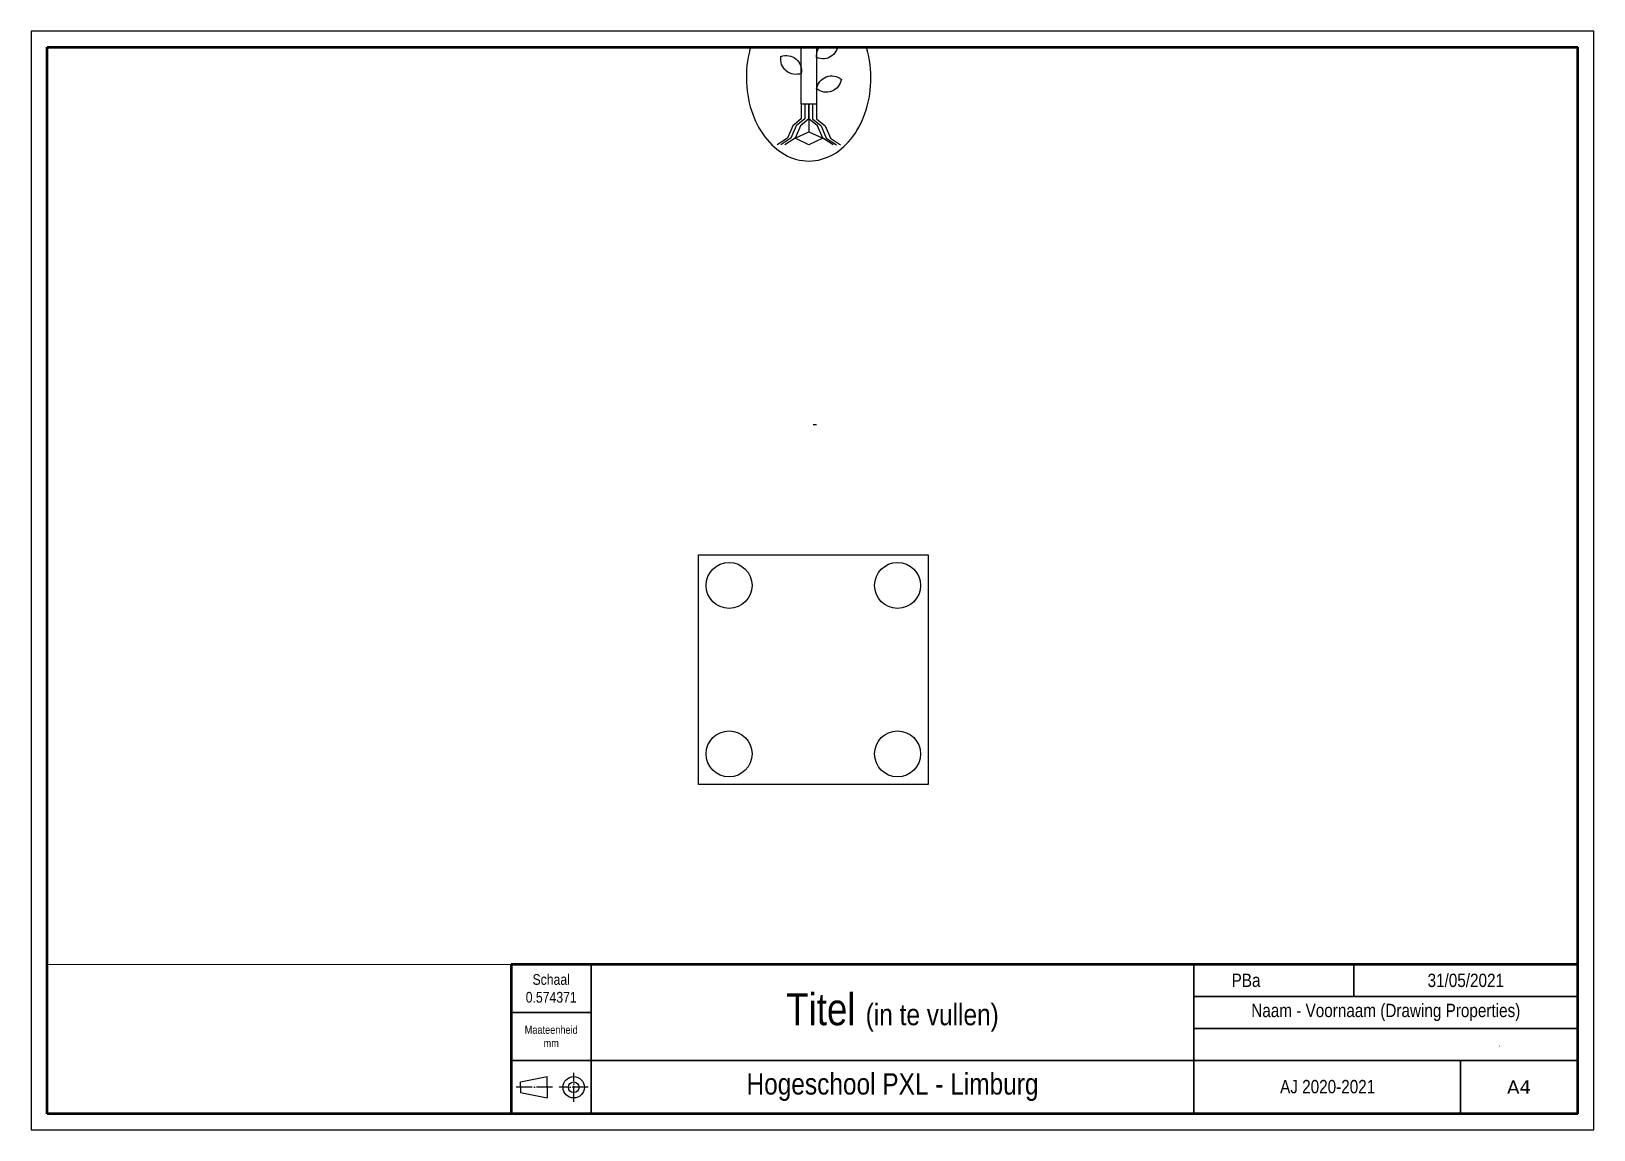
# Paper-space layout 'Landscape A4 (VP-DWGtoPDF)' of a CAD drawing. Header units: millimetres. Extents: x 29 to 322, y 20 to 226.
# The model-space entities are those that its viewports show. They can reach past a viewport. Long polylines and large blocks are cut down to what shows.
import ezdxf

# ---------------------------------------------------------------- set-up
doc = ezdxf.new("R2010")
doc.units = ezdxf.units.MM
doc.header["$LTSCALE"] = 0.5
doc.linetypes.add('ACAD_ISO04W100', pattern=[30, 24, -3, 0, -3])
doc.layers.get('0').update_dxf_attribs({"color": 250})
for name, color, linetype, plot in [('00 Niet printen', 212, 'Continuous', False), ('Uitgeverij', 7, 'Continuous', False), ('VP Hidden', 252, 'Continuous', False)]:
    doc.layers.add(name, color=color, linetype=linetype, plot=plot)
doc.layers.add('Kader', color=7, linetype='Continuous')
doc.styles.add('A3NCAD Technic', font='technic_.ttf')
doc.styles.get("Standard").update_dxf_attribs({"font": 'verdana.ttf'})
doc.styles.add('Technic', font='technic_.ttf')

# ---------------------------------------------------------------- blocks, each defined once
blk = doc.blocks.new('*U26')
at = {"linetype": 'Continuous', "insert": (0, 0), "char_height": 4, "attachment_point": 5, "style": 'Technic'}
blk.add_mtext_dynamic_manual_height_columns('Hogeschool PXL - Limburg', width=113, gutter_width=12.5, heights=[0], dxfattribs=at)
blk = doc.blocks.new('*U28')
at = {"linetype": 'Continuous', "insert": (-0.18, -0.05), "char_height": 2.5, "width": 49.5442, "attachment_point": 5, "style": 'Technic'}
blk.add_mtext('AJ 2020-2021', dxfattribs=at)
blk = doc.blocks.new('*U29')
at = {"lineweight": 30, "insert": (0, 0), "char_height": 2.5, "width": 72, "attachment_point": 5, "style": 'Technic'}
blk.add_mtext('Naam - Voornaam (Drawing Properties)', dxfattribs=at)
blk = doc.blocks.new('*U27')
at = {"linetype": 'Continuous', "insert": (-7.91, 0.01), "char_height": 2.5, "attachment_point": 4, "style": 'Technic'}
blk.add_mtext_dynamic_manual_height_columns('PBa ', width=11.7286, gutter_width=12.5, heights=[0], dxfattribs=at)
blk = doc.blocks.new('*U33')
at = {"linetype": 'Continuous', "insert": (0, 0), "char_height": 2.5, "attachment_point": 5, "style": 'Technic'}
blk.add_mtext_dynamic_manual_height_columns('31/05/2021', width=16.6697, gutter_width=12.5, heights=[0], dxfattribs=at)
blk = doc.blocks.new('*U14')
at = {"color": 7, "linetype": 'Continuous', "insert": (20.28, 0.11), "char_height": 1, "attachment_point": 1, "style": 'Technic'}
blk.add_mtext_dynamic_manual_height_columns('.', width=33.7428, gutter_width=12.5, heights=[0], dxfattribs=at)
blk = doc.blocks.new('*U18')
at = {"layer": 'Kader', "lineweight": -3}
for p, q in [((-6.35, 0.98), (-1.35, 1.98)), ((-6.35, -0.02), (-6.35, 0.98)), ((-1.35, -0.02), (-1.35, 1.98)), ((-6.35, -0.02), (-6.35, -1.02)), ((-6.35, -1.02), (-1.35, -2.02)), ((-1.35, -0.02), (-1.35, -2.02))]:
    blk.add_line(p, q, dxfattribs=at)
at = {"layer": 'Kader', "linetype": 'ACAD_ISO04W100', "lineweight": -3, "ltscale": 0.25}
for p, q in [((3.61, -2.73), (3.61, 2.71)), ((-0.35, -0.02), (-7.39, -0.02)), ((6.33, -0.01), (0.89, -0.01))]:
    blk.add_line(p, q, dxfattribs=at)
at = {"layer": 'Kader', "lineweight": -3}
for radius in [2, 1]:
    blk.add_circle((3.61, -0.02), radius, dxfattribs=at)
blk = doc.blocks.new('*U31')
at = {"layer": 'Kader', "linetype": 'Continuous', "insert": (7.5, -4.5), "char_height": 1.5, "width": 15, "attachment_point": 5, "style": 'Technic'}
blk.add_mtext('Maateenheid\\Pmm', dxfattribs=at)

msp = doc.modelspace()

# ---------------------------------------------------------------- linework, layer by layer
at = {"linetype": 'Continuous'}
msp.add_line((208.85, 274.91, -23), (208.85, 270.66, -23), dxfattribs=at)
at = {"linetype": 'Continuous', "elevation": -23}
for points in [[(211.35, 279.68), (206.35, 279.68), (206.35, 299.68), (211.35, 299.66)], [(208.85, 266.41), (204.35, 268.57), (208.85, 270.66), (213.34, 268.57)]]:
    msp.add_lwpolyline(points, close=True, dxfattribs=at)
for points in [[(218.28, 300.05, -0.57735), (211.35, 294.86, -0.57735)], [(206.35, 289.68, -0.57735), (199.69, 295.23, -0.57735)], [(219.44, 287.75, -0.57735), (211.35, 284.68, -0.57735)]]:
    msp.add_lwpolyline(points, format="xyb", close=True, dxfattribs=at)
for points in [[(206.35, 279.68), (206.35, 274.91), (203.53, 272.54), (201.85, 268.57), (198.51, 266.41)], [(207.47, 279.68), (207.47, 274.91), (204.65, 272.54), (202.97, 268.57), (199.63, 266.41)], [(216.69, 266.41), (213.34, 268.57), (211.66, 272.54), (208.85, 274.91), (208.85, 279.68), (208.85, 274.91), (206.03, 272.54), (204.35, 268.57), (201.01, 266.41)], [(209.98, 279.68), (209.98, 274.91), (212.8, 272.54), (214.47, 268.57), (217.82, 266.41)], [(211.35, 279.68), (211.35, 274.91), (214.16, 272.54), (215.84, 268.57), (219.19, 266.41)]]:
    msp.add_lwpolyline(points, dxfattribs=at)
at = {"linetype": 'Continuous'}
msp.add_lwpolyline([(210.26, 175.02), (211.3, 175.02)], dxfattribs=at)
msp.add_lwpolyline([(172.76, 132.52), (247.76, 132.52), (247.76, 57.52), (172.76, 57.52)], close=True, dxfattribs=at)
for centre in [(182.76, 122.52), (237.76, 122.52), (182.76, 67.52), (237.76, 67.52)]:
    msp.add_circle(centre, 7.5, dxfattribs=at)
at = {"linetype": 'Continuous', "extrusion": (0, 0, -1)}
msp.add_ellipse((208.73, 288.28, -23), major_axis=(0.15, -27.2), ratio=0.747591, dxfattribs=at)

psp = doc.layouts.new('Landscape A4 (VP-DWGtoPDF)')

# ---------------------------------------------------------------- linework, layer by layer
at = {"layer": '00 Niet printen', "linetype": 'Continuous'}
psp.add_lwpolyline([(28.51, 19.82), (321.51, 19.82), (321.51, 225.82), (28.51, 225.82)], close=True, dxfattribs=at)
at = {"layer": 'Kader', "lineweight": 50}
for p, q in [((31.51, 22.82), (31.51, 222.82)), ((31.51, 222.82), (318.51, 222.82)), ((318.51, 22.82), (318.51, 222.82)), ((318.51, 50.82), (118.51, 50.82)), ((118.51, 50.82), (118.51, 22.82)), ((318.51, 22.82), (31.51, 22.82))]:
    psp.add_line(p, q, dxfattribs=at)
at = {"layer": 'Kader', "lineweight": 30}
for p, q in [((133.51, 22.82), (133.51, 50.82)), ((246.51, 22.82), (246.51, 50.82)), ((276.51, 44.82), (276.51, 50.82)), ((318.51, 22.82), (318.51, 50.82)), ((318.51, 44.82), (246.51, 44.82)), ((318.51, 38.82), (246.51, 38.82)), ((133.51, 32.82), (318.51, 32.82)), ((296.51, 22.82), (296.51, 32.82))]:
    psp.add_line(p, q, dxfattribs=at)
at = {"layer": 'Kader', "linetype": 'Continuous', "lineweight": 30}
for p, q in [((118.51, 41.82), (133.51, 41.82)), ((133.51, 32.82), (118.51, 32.82))]:
    psp.add_line(p, q, dxfattribs=at)

# ---------------------------------------------------------------- block references
at = {"linetype": 'Continuous'}
psp.add_blockref('*U31', (118.51, 41.82), dxfattribs=at)
at = {"layer": 'Kader', "linetype": 'Continuous'}
for name, p in [('*U27', (261.51, 47.82)), ('*U33', (297.51, 47.82)), ('*U29', (282.51, 41.82)), ('*U26', (190.01, 27.82)), ('*U28', (271.79, 27.94))]:
    psp.add_blockref(name, p, dxfattribs=at)
at = {"layer": 'Kader', "linetype": 'Continuous', "lineweight": -3}
psp.add_blockref('*U18', (126.62, 27.81), dxfattribs=at)
at = {"layer": 'Uitgeverij', "linetype": 'Continuous'}
psp.add_blockref('*U14', (283.37, 36.32), dxfattribs=at)

# ---------------------------------------------------------------- texts
at = {"linetype": 'Continuous', "insert": (126.01, 46.32), "char_height": 2, "attachment_point": 5, "style": 'A3NCAD Technic'}
psp.add_mtext_dynamic_manual_height_columns('Schaal\\P0.574371', width=15, gutter_width=12.5, heights=[0], dxfattribs=at)
at = {"layer": 'Kader', "insert": (190.01, 41.82), "char_height": 6, "width": 113, "attachment_point": 5}
psp.add_mtext('{\\fTechnic|b0|i0|c2|p2;Titel \\H0.66667x;(in te vullen)}', dxfattribs=at)
at = {"layer": 'Kader', "lineweight": 30, "insert": (307.51, 27.82), "char_height": 2.5, "width": 22, "attachment_point": 5}
psp.add_mtext('{\\fVerdana|b0|i0|c0|p34;A4}', dxfattribs=at)

# ---------------------------------------------------------------- viewports
at = {"layer": 'VP Hidden', "linetype": 'Continuous'}
psp.add_viewport(center=(175.01, 136.82), size=(287, 172), view_center_point=(210, 148.5), view_height=299.4579, dxfattribs=at)

doc.saveas('drawing.dxf')
